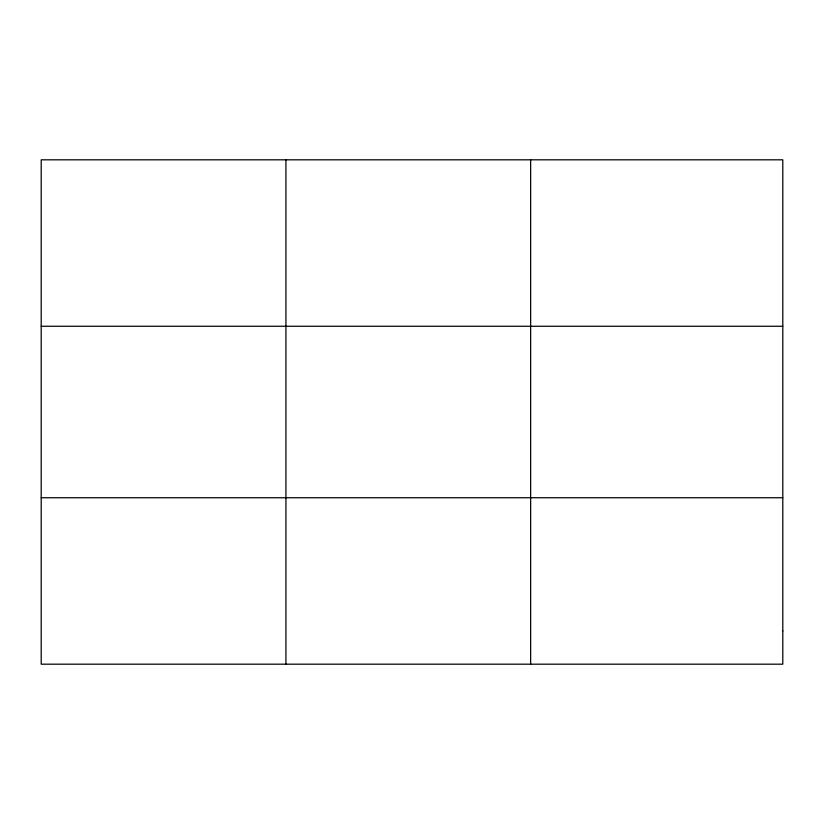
<?xml version="1.0" encoding="UTF-8"?>
<svg xmlns="http://www.w3.org/2000/svg" width="824" height="824" viewBox="0 0 824 824"><rect width="100%" height="100%" fill="white"/><g stroke="black" fill="none" stroke-linecap="round" stroke-linejoin="round"><path stroke-width="1.24" d="M285.928 159.815L285.928 664.185M41.2 326.263L782.8 326.263M41.2 497.737L782.8 497.737M530.656 159.815L530.656 664.185M782.8 630.896L782.8 664.185L41.2 664.185L41.2 159.815L782.8 159.815L782.8 630.896"/></g></svg>
